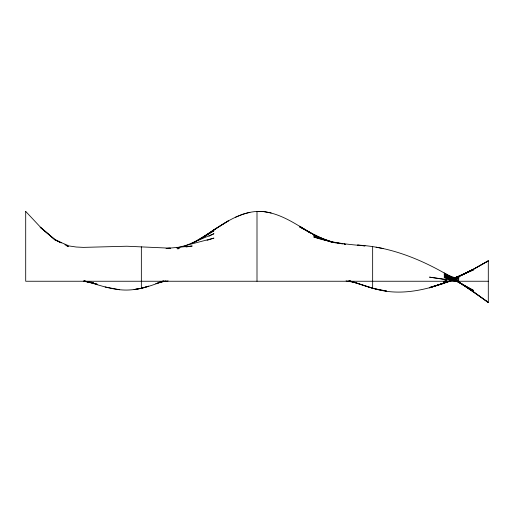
<?xml version="1.0" encoding="UTF-8"?>
<svg xmlns="http://www.w3.org/2000/svg" width="514" height="514" viewBox="0 0 514 514"><rect width="100%" height="100%" fill="white"/><g stroke="black" fill="none" stroke-linecap="round" stroke-linejoin="round"><path stroke-width="0.77" d="M200.749 238.811L213.94 229.7L228.364 220.866L213.94 229.951C228.679 220.056 245.525 209.571 264.106 211.659C281.274 213.991 295.961 224.04 310.353 232.97L299.501 226.218L313.739 234.59L299.501 226.841L320.023 237.815L313.739 234.48L326.004 240.211M203.39 237.205L213.94 229.989L194.517 242.325M201.694 238.335L213.94 230.78L191.831 243.405M454.967 278.016L458.835 278.331L453.419 277.599L458.835 277.502L453.419 277.817L458.835 276.847L453.419 277.849L458.835 277.316L453.419 277.701L458.835 277.149L454.19 277.785L458.835 276.609L454.421 277.836L458.835 276.519L473.574 269.15L488.3 260.849L473.574 269.195L458.835 276.519L454.421 277.875L458.835 276.397L473.574 269.362L455.16 277.772M488.3 260.849L473.574 269.195L458.835 276.442L455.16 277.721L473.574 269.927M208.941 236.215L213.94 233.703L183.691 246.495M177.793 248.994L179.264 248.371M235.553 217.21L242.724 214.274L249.875 212.314M163.87 280.798C152.08 285.617 139.718 289.864 126.849 290.063C112.11 290.23 98.213 284.717 84.225 280.843L93.355 283.175M444.128 281.968L447.071 280.85M163.144 280.959L155.877 283.702L165.823 280.837M450.013 280.985L444.128 283.015L450.746 280.888M454.421 277.926L458.835 276.448L454.421 277.823M207.065 240.321L213.94 238.104L176.52 247.909M141.35 288.322L148.61 286.182L141.35 288.315L134.096 289.523L141.35 288.322L141.35 246.81M450.746 280.978L444.128 282.854L450.746 280.805C430.327 288.534 408.514 294.252 386.528 291.309C373.858 289.453 362.029 284.627 349.88 280.875M450.322 280.978L444.128 282.649L451.093 280.972M454.19 277.862L458.835 276.718L454.19 277.74M177.42 248.384L178.975 248.133M185.978 247.003L192.204 246L166.048 248.455L170.41 248.198L126.849 246.232L83.467 247.382L76.245 247.022L69.03 245.943L54.593 239.665L60.78 242.762M158.935 282.34L168.117 280.901M454.967 277.913L458.835 277.901L453.419 277.618M488.3 281.248L25.7 281.248L25.7 211.575M257 211.376L264.106 211.665L271.186 212.995M83.467 281.248L89.552 282.058M91.074 282.263L93.355 282.565L83.467 281.145L97.152 284.184L94.872 283.567M458.835 281.248L429.505 277.136L446.942 279.847M119.608 289.742L105.145 286.998M452.493 280.715L458.835 281.704L444.128 277.554L458.835 282.025L444.128 276.153L458.835 282.218L473.574 291.38L458.835 282.289L444.128 274.161L473.574 290.461L458.835 282.308L444.128 275.029L458.835 282.218L473.574 291.83L488.3 302.367L488.3 260.996M449.731 276.519L458.835 281.036L444.128 273.037L458.167 281.331C427.866 262.198 393.756 246.893 357.513 245.069L365.036 245.885C347.682 244.401 330.335 242.724 313.739 236.954L333.059 242.267M344.072 244.131L345.652 244.407L344.072 244.105M346.063 280.856L356.748 282.873L349.115 280.959M376.094 247.202L383.033 248.538M348.351 280.92C361.239 283.779 373.286 289.62 386.528 291.014L372.65 288.322L349.88 280.94M455.738 278.639L458.835 279.25L445.599 274.296M335.379 242.91L313.739 235.797L331.646 242.229M331.646 242.088L313.739 234.994L326.004 240.404M66.28 245.512L68.343 246.547L64.905 244.703M61.468 242.878L54.593 239.228L40.15 227.227L54.593 239.524L40.15 226.841L25.7 211.415M488.3 302.367L458.835 281.987L473.574 291.862L488.3 302.624M372.65 246.81L372.65 288.322M257 211.575L257 281.248M473.574 269.599L458.835 276.391L473.574 269.599M450.013 280.856L429.505 287.846L450.013 280.862M446.338 280.888L444.128 281.685L446.338 280.888M445.599 280.875L444.128 281.37L445.599 280.882M444.128 283.195L430.276 287.275L444.128 283.182M342.491 243.861L335.379 242.634L342.491 243.829"/></g></svg>
